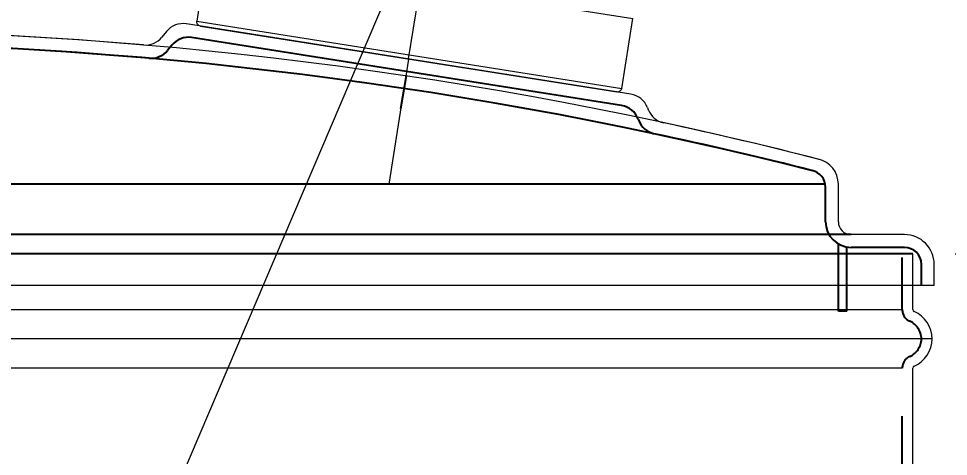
# Model space of a CAD drawing. Header units: millimetres. Extents: x 89051 to 218395, y -330386 to -125649.
# Drawn here: x 100650.1 to 100868.4, y -132765.6 to -132662.7 of the extents above; entities that cross this region are included whole.
import ezdxf

# ---------------------------------------------------------------- set-up
doc = ezdxf.new("R2010")
doc.units = ezdxf.units.MM
doc.header["$LTSCALE"] = 13
for name, pattern in [('1 实线', [0]), ('ACAD_ISO03W100', [1.18, 0.47, -0.71]), ('ACAD_ISO04W100', [30, 24, -3, 0, -3]), ('CENTER', [50.8, 31.75, -6.35, 6.35, -6.35]), ('HIDDEN', [9.525, 6.35, -3.175])]:
    doc.linetypes.add(name, pattern=pattern)
doc.layers.get('0').update_dxf_attribs({"color": 1, "linetype": 'CENTER'})
doc.layers.add('标注、文本', color=3, linetype='Continuous', lineweight=25)
doc.layers.add('铁心', color=3, linetype='Continuous', lineweight=0)
doc.layers.add('粗实线', color=4, linetype='Continuous')
doc.styles.get("Standard").update_dxf_attribs({"font": 'gbenor.shx', "bigfont": 'gbcbig.shx'})
doc.dimstyles.new('1-15', dxfattribs={"dimscale": 20, "dimtxt": 3.5, "dimasz": 2, "dimexe": 1.5, "dimexo": 0.5, "dimgap": 0.5, "dimtad": 1, "dimtoh": 1, "dimdec": 1, "dimdsep": 46, "dimtxsty": 'Standard', "dimcen": 2.5, "dimclrd": 3, "dimclre": 3, "dimclrt": 3, "dimadec": 0, "dimazin": 2, "dimtfac": 1, "dimtdec": 1, "dimtmove": 0, "dimatfit": 2, "dimfxl": 1, "dimarcsym": 0})

# ---------------------------------------------------------------- blocks, each defined once
blk = doc.blocks.new('125506')
at = {"color": 8, "linetype": 'Continuous', "lineweight": 15}
for p, q in [((72120.32, -123689.9), (72053.82, -123700.43)), ((72122.06, -123700.84), (72055.55, -123711.37))]:
    blk.add_line(p, q, dxfattribs=at)
at = {"color": 7, "linetype": 'Continuous', "lineweight": 15}
for p, q in [((72120.32, -123689.9), (72122.06, -123700.84)), ((72055.55, -123711.37), (72053.82, -123700.43)), ((72121.5, -123701.6), (72056.31, -123711.92))]:
    blk.add_line(p, q, dxfattribs=at)
at = {"color": 7, "linetype": 'HIDDEN', "lineweight": 0}
blk.add_line((72056.35, -123711.92), (72121.47, -123701.6), dxfattribs=at)
at = {"color": 7, "linetype": 'Continuous', "lineweight": 15}
for centre, start, end in [((72121.4, -123700.94), 279, 9), ((72056.21, -123711.27), 189, 279)]:
    blk.add_arc(centre, 0.667, start, end, dxfattribs=at)
at = {"color": 7, "linetype": 'HIDDEN', "lineweight": 0}
for centre, start, end in [((72121.4, -123700.94), 276, 279), ((72056.21, -123711.27), 279, 282)]:
    blk.add_arc(centre, 0.667, start, end, dxfattribs=at)
at = {"layer": '标注、文本', "color": 1, "linetype": 'ACAD_ISO04W100', "lineweight": 15}
blk.add_line((72088.91, -123706.76), (72056.33, -123501.57), dxfattribs=at)
blk = doc.blocks.new('*D593')
at = {"layer": 'Defpoints', "color": 0, "transparency": 16777216}
for p in [(100860.07, -132717.98), (101046.4, -132717.98), (100860.07, -132837.98)]:
    blk.add_point(p, dxfattribs=at)
at = {"layer": '标注、文本', "color": 3, "lineweight": -2, "transparency": 16777216}
for p, q in [((100870.07, -132717.98), (101076.4, -132717.98)), ((101046.4, -132797.98), (101046.4, -132757.98)), ((100870.07, -132837.98), (101076.4, -132837.98))]:
    blk.add_line(p, q, dxfattribs=at)
at = {"layer": '标注、文本', "color": 3, "transparency": 16777216}
for points in [[(101039.73, -132757.98), (101053.06, -132757.98), (101046.4, -132717.98)], [(101039.73, -132797.98), (101053.06, -132797.98), (101046.4, -132837.98)]]:
    blk.add_solid(points, dxfattribs=at)
at = {"layer": '标注、文本', "color": 3, "transparency": 16777216, "insert": (101001.4, -132777.98), "char_height": 70, "attachment_point": 5, "rotation": 90}
blk.add_mtext('120', dxfattribs=at)

msp = doc.modelspace()

# ---------------------------------------------------------------- linework, layer by layer
at = {"color": 7, "linetype": '1 实线', "lineweight": 0}
for p, q in [((100793.86, -132680.5), (100689.47, -132663.97)), ((100684.8, -132665.76), (100683.71, -132667.11)), ((100797.74, -132683.65), (100797.93, -132684.14)), ((100842.57, -132710.48), (100842.57, -132701.62)), ((100858.07, -132713.48), (100845.57, -132713.48)), ((100860.07, -132731.11), (100860.07, -132717.98)), ((100865.07, -132725.48), (100865.07, -132720.48)), ((100862.07, -132725.48), (100326.07, -132725.48)), ((100865.07, -132725.48), (100862.07, -132725.48)), ((100333.57, -132731.11), (100857.57, -132731.11)), ((100857.57, -132744.85), (100333.57, -132744.85)), ((100860.07, -133473.99), (100860.07, -132744.85))]:
    msp.add_line(p, q, dxfattribs=at)
for centre, radius, start, end in [((100688.68, -132668.91), 5, 81, 141), ((100595.57, -133645.82), 980.47, 75.68133, 104.31867), ((100595.57, -133645.82), 980.47, 85.09524, 104.31867), ((100679.82, -132663.96), 5, 265.0952, 321), ((100793.07, -132685.44), 5, 21, 81), ((100802.6, -132682.34), 5, 201, 257.8728), ((100595.57, -133645.82), 980.47, 75.68133, 77.87278), ((100836.57, -132701.62), 6, 0, 77.5042), ((100845.57, -132710.48), 3, 180, 270), ((100845.57, -132710.48), 3, 180, 270), ((100858.07, -132720.48), 7, 0, 90), ((100860.57, -132731.11), 0.5, 180, 246.4218), ((100857.57, -132737.98), 7, 293.5782, 66.4218), ((100860.57, -132744.85), 0.5, 113.5782, 180), ((100860.57, -132744.85), 0.5, 113.5782, 180)]:
    msp.add_arc(centre, radius, start, end, dxfattribs=at)
at = {"layer": '标注、文本'}
for p, q in [((100686.04, -132669), (100685.04, -132670.23)), ((100791.68, -132683.2), (100690.71, -132667.2)), ((100741.06, -132676.21), (100739.75, -132683.98)), ((100795.56, -132686.34), (100795.7, -132686.69)), ((100839.5, -132701.62), (100351.63, -132701.62)), ((100839.57, -132710.48), (100839.57, -132702.36)), ((100845.57, -132713.48), (100350.76, -132713.48)), ((100842.57, -132731.48), (100842.57, -132715.68)), ((100844.57, -132731.48), (100844.57, -132716.4)), ((100858.07, -132716.48), (100845.57, -132716.48)), ((100845.57, -132717.98), (100345.57, -132717.98)), ((100862.07, -132725.48), (100862.07, -132720.48)), ((100844.57, -132731.48), (100842.57, -132731.48))]:
    msp.add_line(p, q, dxfattribs=at)
at = {"layer": '标注、文本', "color": 1, "linetype": 'ACAD_ISO04W100', "lineweight": 15}
for p, q in [((100741.66, -132672.24), (100737.01, -132701.62)), ((100864.57, -132737.98), (100329.07, -132737.98))]:
    msp.add_line(p, q, dxfattribs=at)
at = {"layer": '标注、文本'}
for centre, radius, start, end in [((100595.57, -133647.27), 978.91, 85.00957, 104.25133), ((100595.57, -133647.27), 978.91, 75.74867, 104.25133), ((100689.93, -132672.14), 5, 81, 141), ((100681.16, -132667.08), 5, 265.0096, 321), ((100790.89, -132688.13), 5, 21, 81), ((100800.36, -132684.9), 5, 201, 257.9862), ((100595.57, -133647.27), 978.91, 75.74867, 77.98623), ((100835.57, -132702.36), 4, 0, 77.6028), ((100845.57, -132710.48), 6, 180, 270), ((100858.07, -132720.48), 4, 0, 90)]:
    msp.add_arc(centre, radius, start, end, dxfattribs=at)
at = {"layer": '粗实线', "ltscale": 2}
msp.add_line((100860.07, -132717.98), (100331.07, -132717.98), dxfattribs=at)
at = {"layer": '粗实线', "color": 2, "linetype": 'ACAD_ISO03W100', "ltscale": 2}
for p, q in [((100857.57, -132731.11), (100857.57, -132717.98)), ((100857.57, -133473.99), (100857.57, -132744.85))]:
    msp.add_line(p, q, dxfattribs=at)
for centre, radius, start, end in [((100860.57, -132731.11), 3, 180, 246.4218), ((100857.57, -132737.98), 4.5, 293.5782, 66.4218), ((100860.57, -132744.85), 3, 113.5782, 180)]:
    msp.add_arc(centre, radius, start, end, dxfattribs=at)
at = {"layer": '铁心'}
msp.add_lwpolyline([(100595.57, -132987.94), (100979.15, -132088.21), (100979.15, -132088.21)], dxfattribs=at)

# ---------------------------------------------------------------- block references
at = {"layer": '标注、文本', "xscale": -1.5, "yscale": 1.5, "zscale": 1.5}
msp.add_blockref('125506', (208875.02, 52887.91), dxfattribs=at)

# ---------------------------------------------------------------- dimensions: what is measured, and where the dimension line sits
at = {"layer": '标注、文本'}
dim = msp.add_linear_dim(base=(101046.4, -132717.98), p1=(100860.07, -132837.98), p2=(100860.07, -132717.98), angle=90, dimstyle='1-15', dxfattribs=at)
dim.commit()
dim.dimension.update_dxf_attribs({"geometry": '*D593', "text_midpoint": (101001.4, -132777.98)})

doc.saveas('drawing.dxf')
